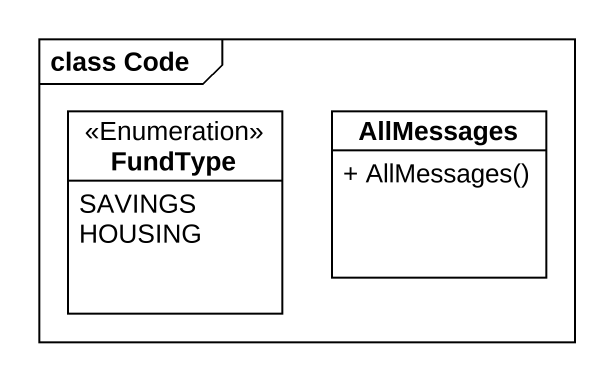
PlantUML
@startuml
mainframe class Code
hide circle
hide empty members
skinparam classAttributeIconSize 0
enum FundType <<Enumeration>> {
  SAVINGS
  HOUSING
}
class AllMessages {
  + AllMessages()
}
@enduml
